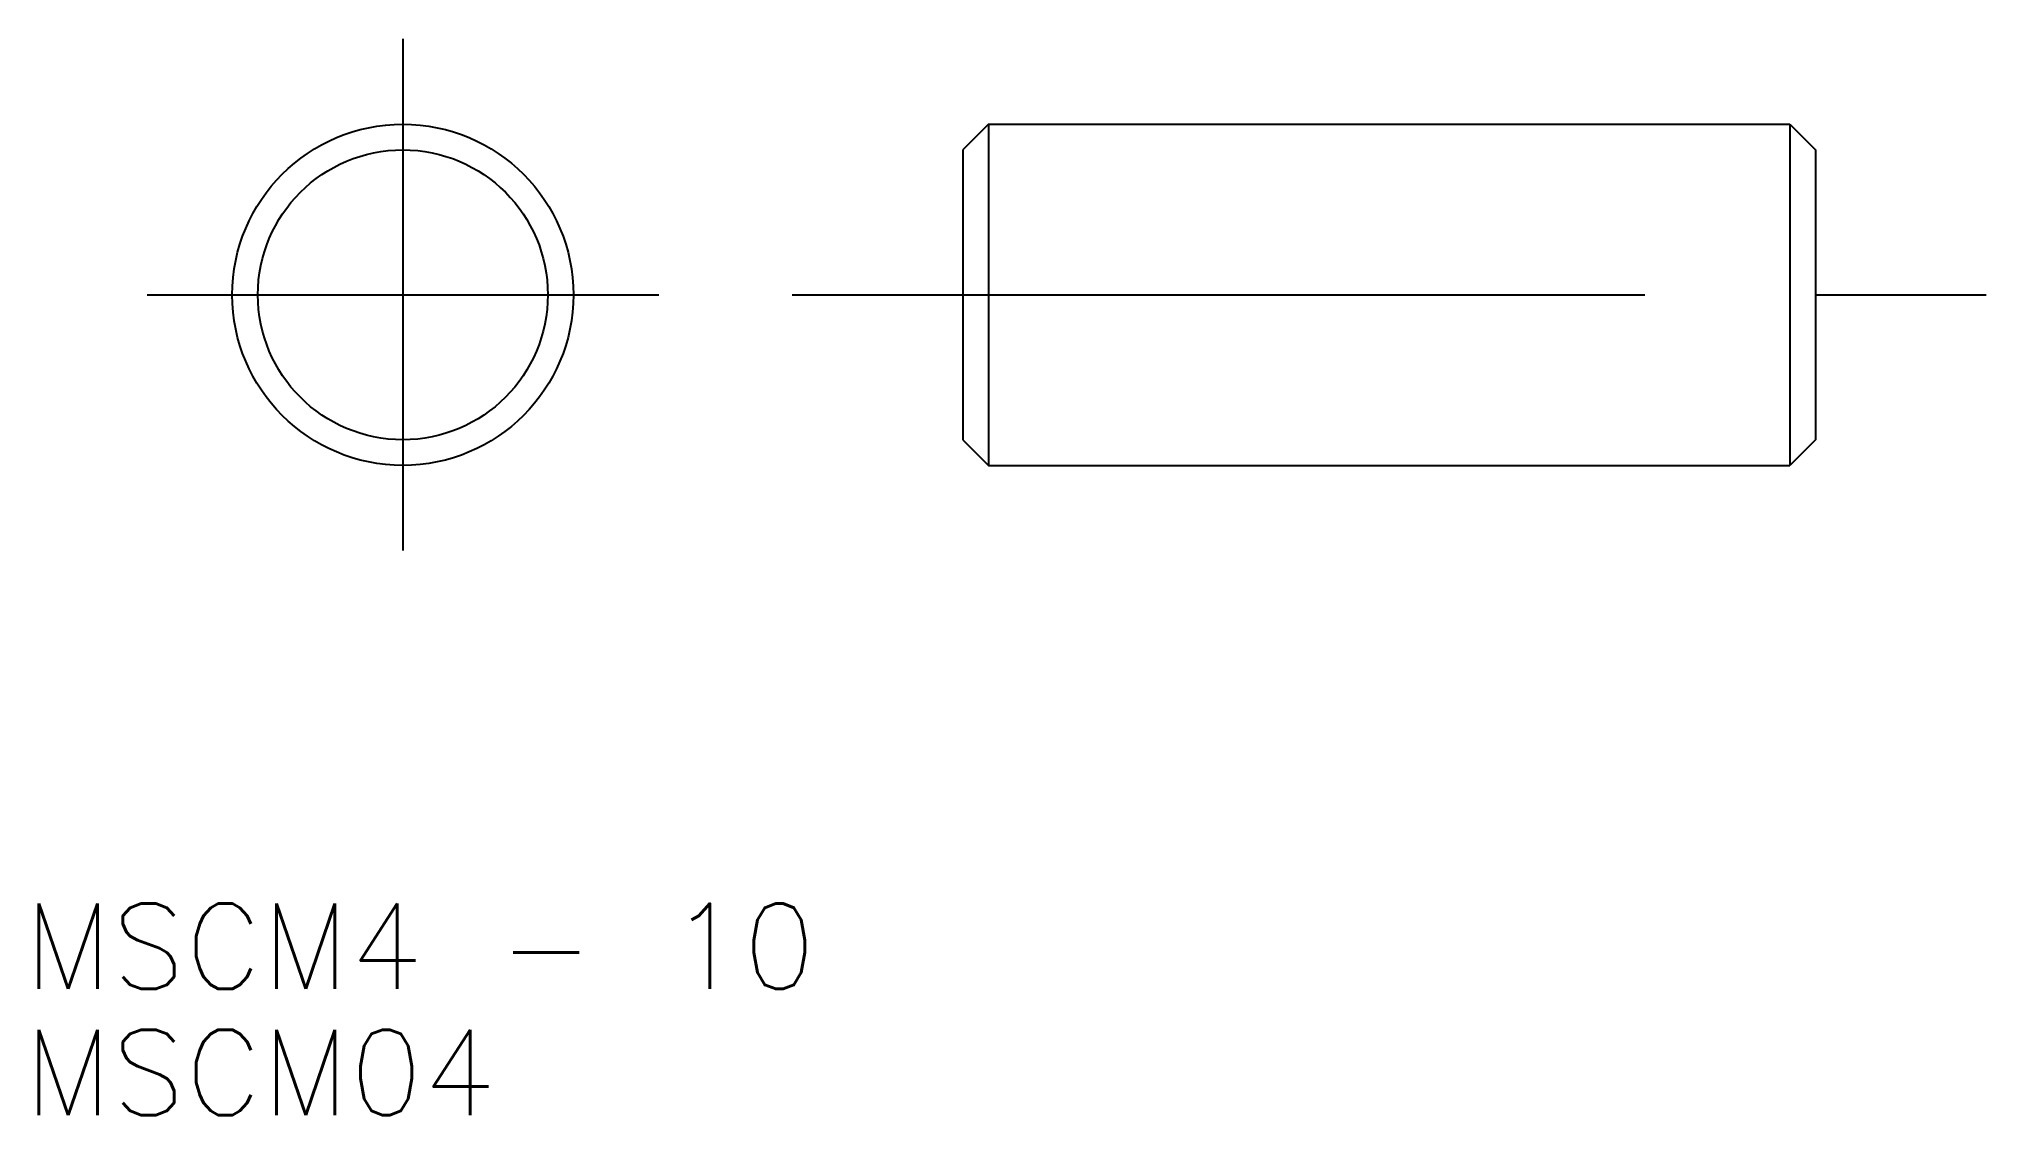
# Model space of a CAD drawing. Extents: x 462.8 to 485.7, y 194.3 to 206.9.
import ezdxf

# ---------------------------------------------------------------- set-up
doc = ezdxf.new("R2010")
doc.units = 0
doc.header["$LTSCALE"] = 8
doc.linetypes.add('CENTER', pattern=[2, 1.25, -0.25, 0.25, -0.25])
doc.layers.get('0').update_dxf_attribs({"linetype": 'CONTINUOUS'})
doc.layers.add('CENTER', color=1, linetype='CENTER')
doc.styles.get("Standard").update_dxf_attribs({"font": 'TXT', "bigfont": 'BIGFONT'})

msp = doc.modelspace()

# ---------------------------------------------------------------- linework, layer by layer
at = {"color": 7, "linetype": 'CONTINUOUS'}
for p, q in [((473.973, 205.876), (473.673, 205.576)), ((473.973, 205.876), (483.373, 205.876)), ((473.973, 205.876), (473.973, 201.876)), ((483.373, 205.876), (483.673, 205.576)), ((483.373, 205.876), (483.373, 201.876)), ((473.673, 205.576), (473.673, 202.176)), ((483.673, 205.576), (483.673, 202.176)), ((473.673, 202.176), (473.973, 201.876)), ((483.673, 202.176), (483.373, 201.876)), ((473.973, 201.876), (483.373, 201.876))]:
    msp.add_line(p, q, dxfattribs=at)
for radius in [2, 1.7]:
    msp.add_circle((467.107, 203.876), radius, dxfattribs=at)
at = {"layer": 'CENTER', "color": 1, "linetype": 'CENTER'}
for p, q in [((467.107, 206.876), (467.107, 200.876)), ((464.107, 203.876), (470.107, 203.876)), ((471.673, 203.876), (485.673, 203.876))]:
    msp.add_line(p, q, dxfattribs=at)

# ---------------------------------------------------------------- texts
at = {"color": 7, "linetype": 'CONTINUOUS'}
for s, p in [('MSCM4 - 10', (462.668, 195.737)), ('MSCM04', (462.668, 194.258))]:
    msp.add_text(s, height=1, dxfattribs=at).set_placement(p)

doc.saveas('drawing.dxf')
